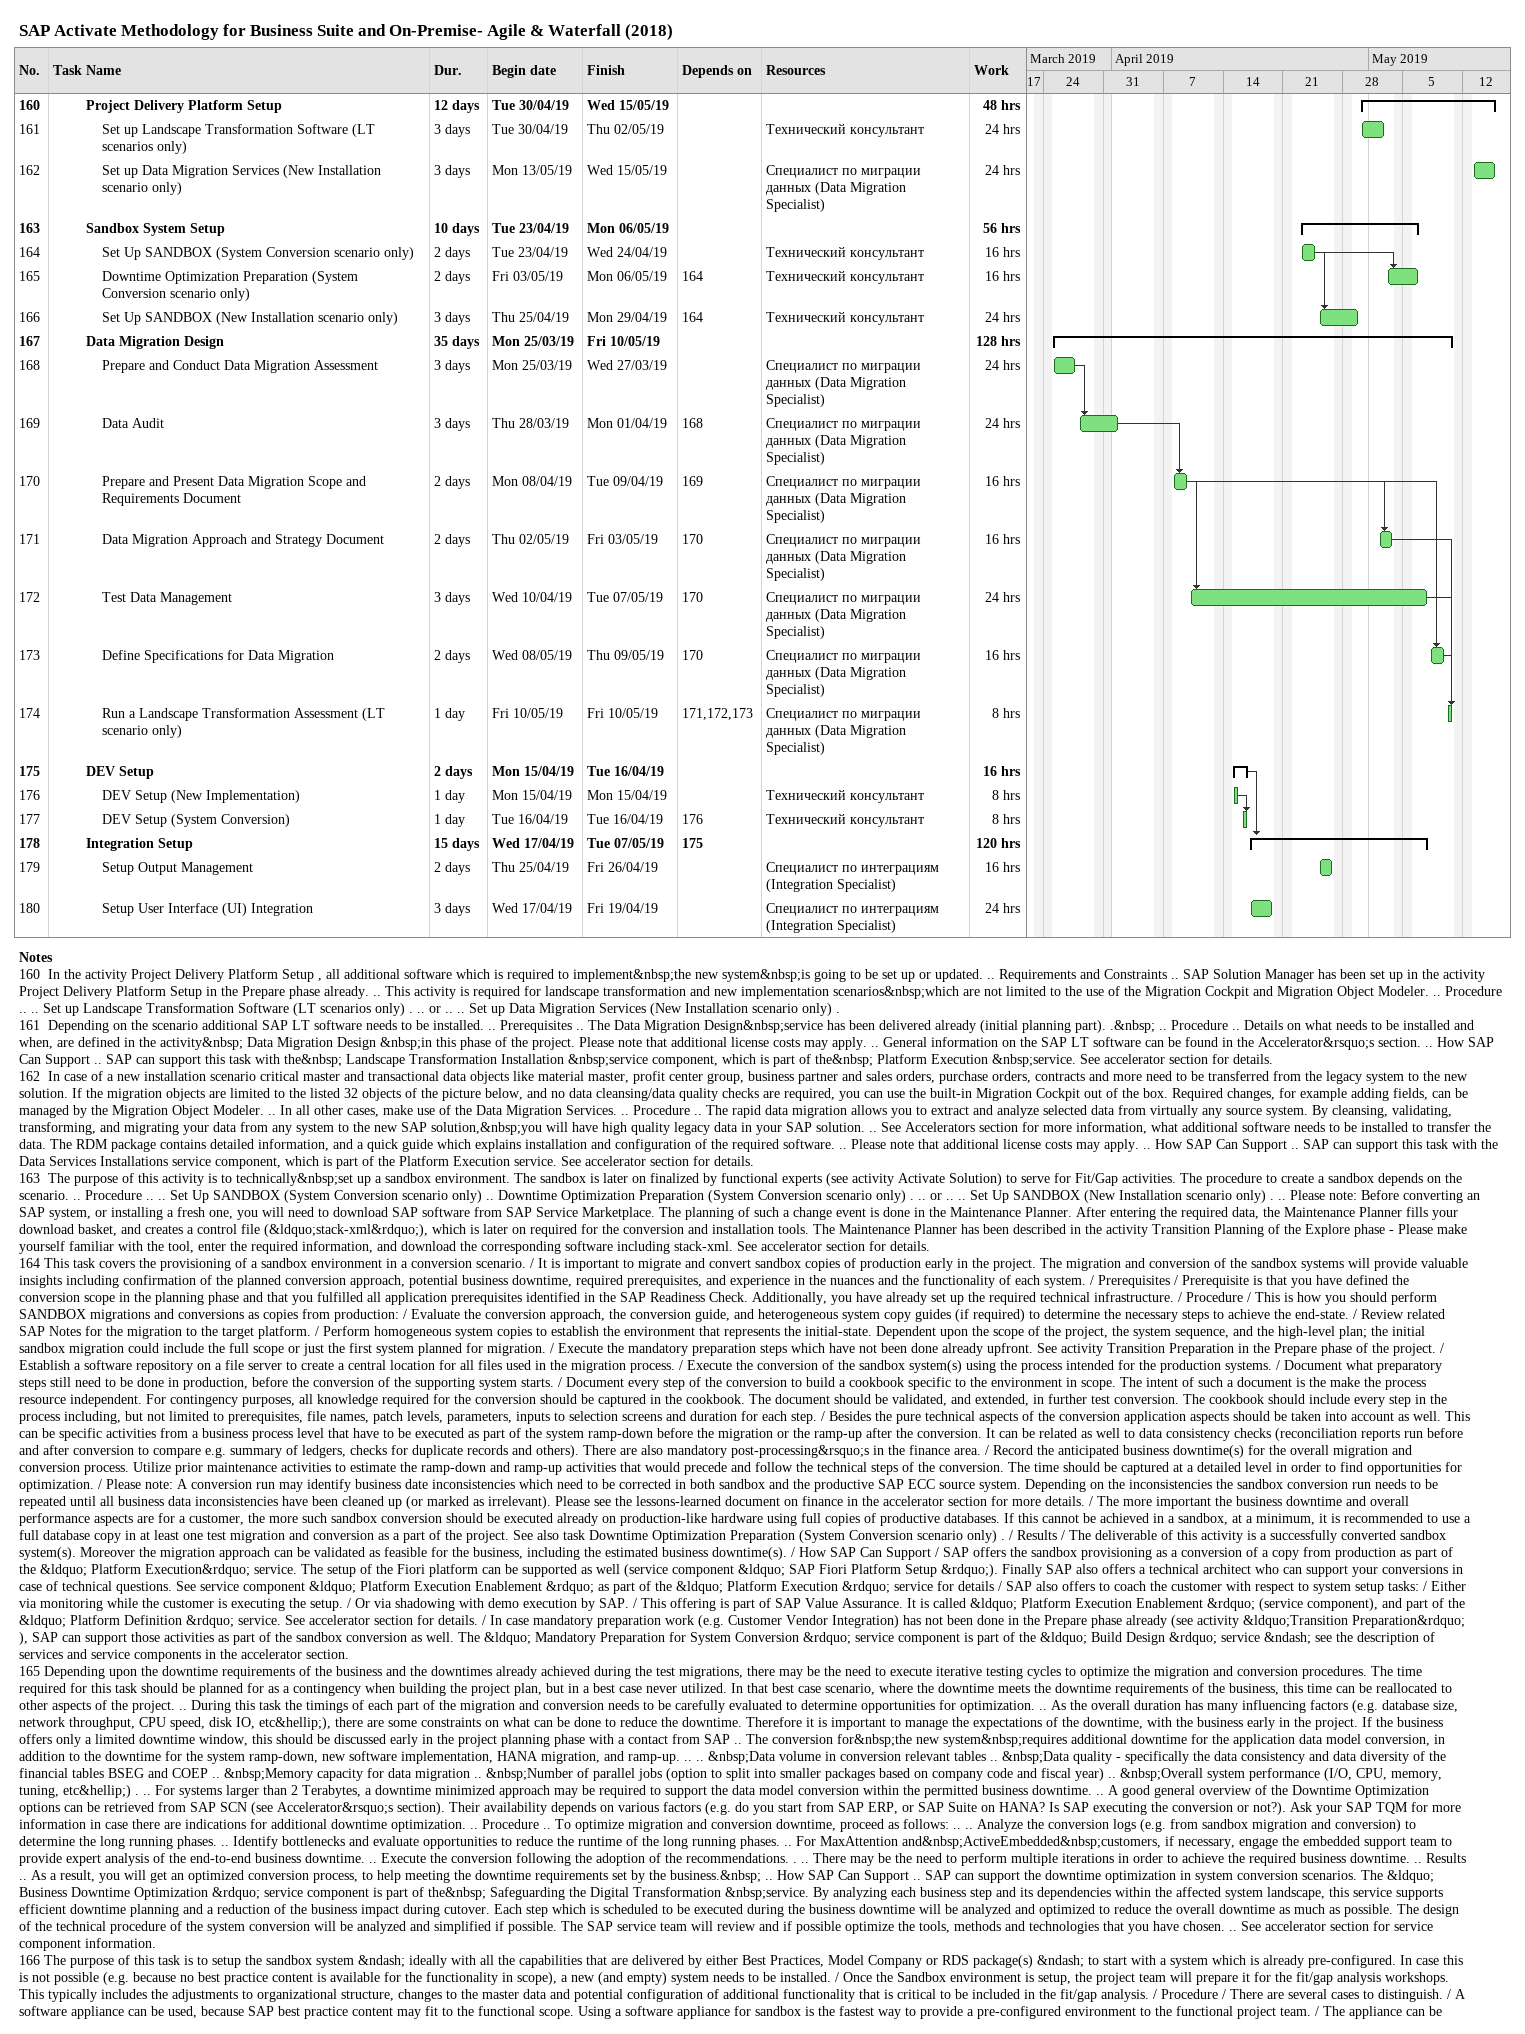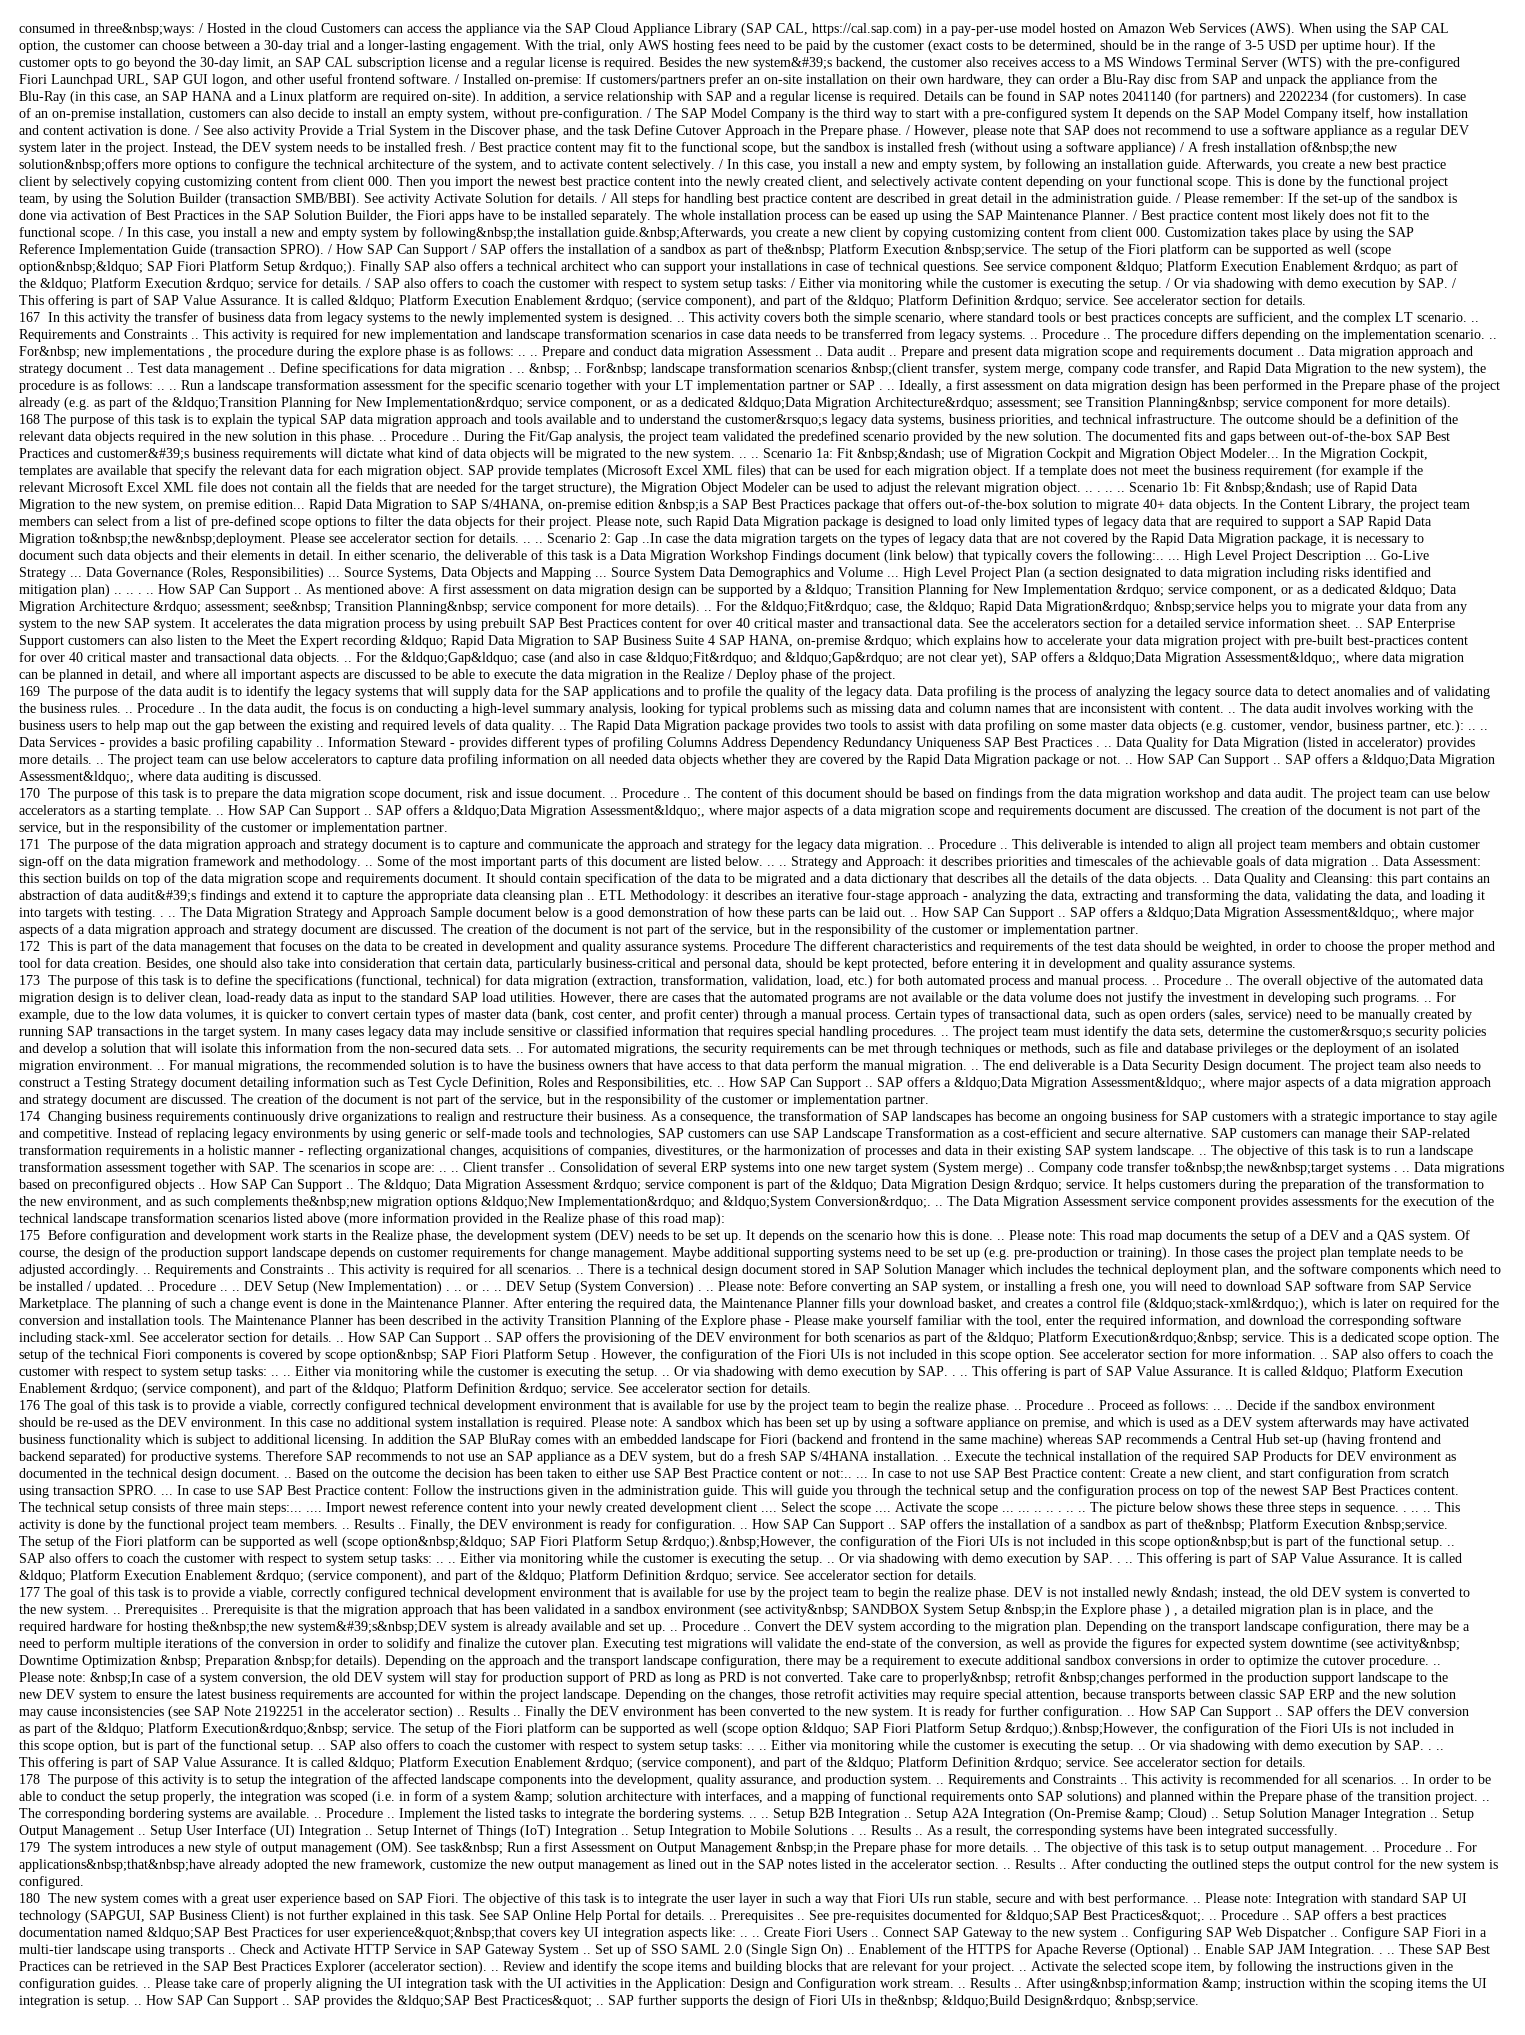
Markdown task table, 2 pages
SAP Activate Methodology for Business Suite and On-Premise- Agile & Waterfall (2018)

| ID | Level | Task | Duration | Start | Finish | Predecessors | Resources | Work (h) |
|---|---|---|---|---|---|---|---|---|
| 160 | 3 | **Project Delivery Platform Setup** | 12d | 2019-04-30 | 2019-05-15 |  |  | 48 |
| 161 | 4 | Set up Landscape Transformation Software (LT scenarios only) | 3d | 2019-04-30 | 2019-05-02 |  | Технический консультант | 24 |
| 162 | 4 | Set up Data Migration Services (New Installation scenario only) | 3d | 2019-05-13 | 2019-05-15 |  | Специалист по миграции данных (Data Migration Specialist) | 24 |
| 163 | 3 | **Sandbox System Setup** | 10d | 2019-04-23 | 2019-05-06 |  |  | 56 |
| 164 | 4 | Set Up SANDBOX (System Conversion scenario only) | 2d | 2019-04-23 | 2019-04-24 |  | Технический консультант | 16 |
| 165 | 4 | Downtime Optimization Preparation (System Conversion scenario only) | 2d | 2019-05-03 | 2019-05-06 | 164 | Технический консультант | 16 |
| 166 | 4 | Set Up SANDBOX (New Installation scenario only) | 3d | 2019-04-25 | 2019-04-29 | 164 | Технический консультант | 24 |
| 167 | 3 | **Data Migration Design** | 35d | 2019-03-25 | 2019-05-10 |  |  | 128 |
| 168 | 4 | Prepare and Conduct Data Migration Assessment | 3d | 2019-03-25 | 2019-03-27 |  | Специалист по миграции данных (Data Migration Specialist) | 24 |
| 169 | 4 | Data Audit | 3d | 2019-03-28 | 2019-04-01 | 168 | Специалист по миграции данных (Data Migration Specialist) | 24 |
| 170 | 4 | Prepare and Present Data Migration Scope and Requirements Document | 2d | 2019-04-08 | 2019-04-09 | 169 | Специалист по миграции данных (Data Migration Specialist) | 16 |
| 171 | 4 | Data Migration Approach and Strategy Document | 2d | 2019-05-02 | 2019-05-03 | 170 | Специалист по миграции данных (Data Migration Specialist) | 16 |
| 172 | 4 | Test Data Management | 3d | 2019-04-10 | 2019-05-07 | 170 | Специалист по миграции данных (Data Migration Specialist) | 24 |
| 173 | 4 | Define Specifications for Data Migration | 2d | 2019-05-08 | 2019-05-09 | 170 | Специалист по миграции данных (Data Migration Specialist) | 16 |
| 174 | 4 | Run a Landscape Transformation Assessment (LT scenario only) | 1d | 2019-05-10 | 2019-05-10 | 171, 172, 173 | Специалист по миграции данных (Data Migration Specialist) | 8 |
| 175 | 3 | **DEV Setup** | 2d | 2019-04-15 | 2019-04-16 |  |  | 16 |
| 176 | 4 | DEV Setup (New Implementation) | 1d | 2019-04-15 | 2019-04-15 |  | Технический консультант | 8 |
| 177 | 4 | DEV Setup (System Conversion) | 1d | 2019-04-16 | 2019-04-16 | 176 | Технический консультант | 8 |
| 178 | 3 | **Integration Setup** | 15d | 2019-04-17 | 2019-05-07 | 175 |  | 120 |
| 179 | 4 | Setup Output Management | 2d | 2019-04-25 | 2019-04-26 |  | Специалист по интеграциям (Integration Specialist) | 16 |
| 180 | 4 | Setup User Interface (UI) Integration | 3d | 2019-04-17 | 2019-04-19 |  | Специалист по интеграциям (Integration Specialist) | 24 |

Notes
- 160: In the activity Project Delivery Platform Setup , all additional software which is required to implement&nbsp;the new system&nbsp;is going to be set up or updated. .. Requirements and Constraints .. SAP Solution Manager has been set up in the activity Project Delivery Platform Setup in the Prepare phase already. .. This activity is required for landscape transformation and new implementation scenarios&nbsp;which are not limited to the use of the Migration Cockpit and Migration Object Modeler. .. Procedure .. .. Set up Landscape Transformation Software (LT scenarios only) . .. or .. .. Set up Data Migration Services (New Installation scenario only) .
- 161: Depending on the scenario additional SAP LT software needs to be installed. .. Prerequisites .. The Data Migration Design&nbsp;service has been delivered already (initial planning part). .&nbsp; .. Procedure .. Details on what needs to be installed and when, are defined in the activity&nbsp; Data Migration Design &nbsp;in this phase of the project. Please note that additional license costs may apply. .. General information on the SAP LT software can be found in the Accelerator&rsquo;s section. .. How SAP Can Support .. SAP can support this task with the&nbsp; Landscape Transformation Installation &nbsp;service component, which is part of the&nbsp; Platform Execution &nbsp;service. See accelerator section for details.
- 162: In case of a new installation scenario critical master and transactional data objects like material master, profit center group, business partner and sales orders, purchase orders, contracts and more need to be transferred from the legacy system to the new solution. If the migration objects are limited to the listed 32 objects of the picture below, and no data cleansing/data quality checks are required, you can use the built-in Migration Cockpit out of the box. Required changes, for example adding fields, can be managed by the Migration Object Modeler. .. In all other cases, make use of the Data Migration Services. .. Procedure .. The rapid data migration allows you to extract and analyze selected data from virtually any source system. By cleansing, validating, transforming, and migrating your data from any system to the new SAP solution,&nbsp;you will have high quality legacy data in your SAP solution. .. See Accelerators section for more information, what additional software needs to be installed to transfer the data. The RDM package contains detailed information, and a quick guide which explains installation and configuration of the required software. .. Please note that additional license costs may apply. .. How SAP Can Support .. SAP can support this task with the Data Services Installations service component, which is part of the Platform Execution service. See accelerator section for details.
- 163: The purpose of this activity is to technically&nbsp;set up a sandbox environment. The sandbox is later on finalized by functional experts (see activity Activate Solution) to serve for Fit/Gap activities. The procedure to create a sandbox depends on the scenario. .. Procedure .. .. Set Up SANDBOX (System Conversion scenario only) .. Downtime Optimization Preparation (System Conversion scenario only) . .. or .. .. Set Up SANDBOX (New Installation scenario only) . .. Please note: Before converting an SAP system, or installing a fresh one, you will need to download SAP software from SAP Service Marketplace. The planning of such a change event is done in the Maintenance Planner. After entering the required data, the Maintenance Planner fills your download basket, and creates a control file (&ldquo;stack-xml&rdquo;), which is later on required for the conversion and installation tools. The Maintenance Planner has been described in the activity Transition Planning of the Explore phase - Please make yourself familiar with the tool, enter the required information, and download the corresponding software including stack-xml. See accelerator section for details.
- 164: This task covers the provisioning of a sandbox environment in a conversion scenario. / It is important to migrate and convert sandbox copies of production early in the project. The migration and conversion of the sandbox systems will provide valuable insights including confirmation of the planned conversion approach, potential business downtime, required prerequisites, and experience in the nuances and the functionality of each system. / Prerequisites / Prerequisite is that you have defined the conversion scope in the planning phase and that you fulfilled all application prerequisites identified in the SAP Readiness Check. Additionally, you have already set up the required technical infrastructure. / Procedure / This is how you should perform SANDBOX migrations and conversions as copies from production: / Evaluate the conversion approach, the conversion guide, and heterogeneous system copy guides (if required) to determine the necessary steps to achieve the end-state. / Review related SAP Notes for the migration to the target platform. / Perform homogeneous system copies to establish the environment that represents the initial-state. Dependent upon the scope of the project, the system sequence, and the high-level plan; the initial sandbox migration could include the full scope or just the first system planned for migration. / Execute the mandatory preparation steps which have not been done already upfront. See activity Transition Preparation in the Prepare phase of the project. / Establish a software repository on a file server to create a central location for all files used in the migration process. / Execute the conversion of the sandbox system(s) using the process intended for the production systems. / Document what preparatory steps still need to be done in production, before the conversion of the supporting system starts. / Document every step of the conversion to build a cookbook specific to the environment in scope. The intent of such a document is the make the process resource independent. For contingency purposes, all knowledge required for the conversion should be captured in the cookbook. The document should be validated, and extended, in further test conversion. The cookbook should include every step in the process including, but not limited to prerequisites, file names, patch levels, parameters, inputs to selection screens and duration for each step. / Besides the pure technical aspects of the conversion application aspects should be taken into account as well. This can be specific activities from a business process level that have to be executed as part of the system ramp-down before the migration or the ramp-up after the conversion. It can be related as well to data consistency checks (reconciliation reports run before and after conversion to compare e.g. summary of ledgers, checks for duplicate records and others). There are also mandatory post-processing&rsquo;s in the finance area. / Record the anticipated business downtime(s) for the overall migration and conversion process. Utilize prior maintenance activities to estimate the ramp-down and ramp-up activities that would precede and follow the technical steps of the conversion. The time should be captured at a detailed level in order to find opportunities for optimization. / Please note: A conversion run may identify business date inconsistencies which need to be corrected in both sandbox and the productive SAP ECC source system. Depending on the inconsistencies the sandbox conversion run needs to be repeated until all business data inconsistencies have been cleaned up (or marked as irrelevant). Please see the lessons-learned document on finance in the accelerator section for more details. / The more important the business downtime and overall performance aspects are for a customer, the more such sandbox conversion should be executed already on production-like hardware using full copies of productive databases. If this cannot be achieved in a sandbox, at a minimum, it is recommended to use a full database copy in at least one test migration and conversion as a part of the project. See also task Downtime Optimization Preparation (System Conversion scenario only) . / Results / The deliverable of this activity is a successfully converted sandbox system(s). Moreover the migration approach can be validated as feasible for the business, including the estimated business downtime(s). / How SAP Can Support / SAP offers the sandbox provisioning as a conversion of a copy from production as part of the &ldquo; Platform Execution&rdquo; service. The setup of the Fiori platform can be supported as well (service component &ldquo; SAP Fiori Platform Setup &rdquo;). Finally SAP also offers a technical architect who can support your conversions in case of technical questions. See service component &ldquo; Platform Execution Enablement &rdquo; as part of the &ldquo; Platform Execution &rdquo; service for details / SAP also offers to coach the customer with respect to system setup tasks: / Either via monitoring while the customer is executing the setup. / Or via shadowing with demo execution by SAP. / This offering is part of SAP Value Assurance. It is called &ldquo; Platform Execution Enablement &rdquo; (service component), and part of the &ldquo; Platform Definition &rdquo; service. See accelerator section for details. / In case mandatory preparation work (e.g. Customer Vendor Integration) has not been done in the Prepare phase already (see activity &ldquo;Transition Preparation&rdquo; ), SAP can support those activities as part of the sandbox conversion as well. The &ldquo; Mandatory Preparation for System Conversion &rdquo; service component is part of the &ldquo; Build Design &rdquo; service &ndash; see the description of services and service components in the accelerator section.
- 165: Depending upon the downtime requirements of the business and the downtimes already achieved during the test migrations, there may be the need to execute iterative testing cycles to optimize the migration and conversion procedures. The time required for this task should be planned for as a contingency when building the project plan, but in a best case never utilized. In that best case scenario, where the downtime meets the downtime requirements of the business, this time can be reallocated to other aspects of the project. .. During this task the timings of each part of the migration and conversion needs to be carefully evaluated to determine opportunities for optimization. .. As the overall duration has many influencing factors (e.g. database size, network throughput, CPU speed, disk IO, etc&hellip;), there are some constraints on what can be done to reduce the downtime. Therefore it is important to manage the expectations of the downtime, with the business early in the project. If the business offers only a limited downtime window, this should be discussed early in the project planning phase with a contact from SAP .. The conversion for&nbsp;the new system&nbsp;requires additional downtime for the application data model conversion, in addition to the downtime for the system ramp-down, new software implementation, HANA migration, and ramp-up. .. .. &nbsp;Data volume in conversion relevant tables .. &nbsp;Data quality - specifically the data consistency and data diversity of the financial tables BSEG and COEP .. &nbsp;Memory capacity for data migration .. &nbsp;Number of parallel jobs (option to split into smaller packages based on company code and fiscal year) .. &nbsp;Overall system performance (I/O, CPU, memory, tuning, etc&hellip;) . .. For systems larger than 2 Terabytes, a downtime minimized approach may be required to support the data model conversion within the permitted business downtime. .. A good general overview of the Downtime Optimization options can be retrieved from SAP SCN (see Accelerator&rsquo;s section). Their availability depends on various factors (e.g. do you start from SAP ERP, or SAP Suite on HANA? Is SAP executing the conversion or not?). Ask your SAP TQM for more information in case there are indications for additional downtime optimization. .. Procedure .. To optimize migration and conversion downtime, proceed as follows: .. .. Analyze the conversion logs (e.g. from sandbox migration and conversion) to determine the long running phases. .. Identify bottlenecks and evaluate opportunities to reduce the runtime of the long running phases. .. For MaxAttention and&nbsp;ActiveEmbedded&nbsp;customers, if necessary, engage the embedded support team to provide expert analysis of the end-to-end business downtime. .. Execute the conversion following the adoption of the recommendations. . .. There may be the need to perform multiple iterations in order to achieve the required business downtime. .. Results .. As a result, you will get an optimized conversion process, to help meeting the downtime requirements set by the business.&nbsp; .. How SAP Can Support .. SAP can support the downtime optimization in system conversion scenarios. The &ldquo; Business Downtime Optimization &rdquo; service component is part of the&nbsp; Safeguarding the Digital Transformation &nbsp;service. By analyzing each business step and its dependencies within the affected system landscape, this service supports efficient downtime planning and a reduction of the business impact during cutover. Each step which is scheduled to be executed during the business downtime will be analyzed and optimized to reduce the overall downtime as much as possible. The design of the technical procedure of the system conversion will be analyzed and simplified if possible. The SAP service team will review and if possible optimize the tools, methods and technologies that you have chosen. .. See accelerator section for service component information.
- 166: The purpose of this task is to setup the sandbox system &ndash; ideally with all the capabilities that are delivered by either Best Practices, Model Company or RDS package(s) &ndash; to start with a system which is already pre-configured. In case this is not possible (e.g. because no best practice content is available for the functionality in scope), a new (and empty) system needs to be installed. / Once the Sandbox environment is setup, the project team will prepare it for the fit/gap analysis workshops. This typically includes the adjustments to organizational structure, changes to the master data and potential configuration of additional functionality that is critical to be included in the fit/gap analysis. / Procedure / There are several cases to distinguish. / A software appliance can be used, because SAP best practice content may fit to the functional scope. Using a software appliance for sandbox is the fastest way to provide a pre-configured environment to the functional project team. / The appliance can be consumed in three&nbsp;ways: / Hosted in the cloud Customers can access the appliance via the SAP Cloud Appliance Library (SAP CAL, https://cal.sap.com) in a pay-per-use model hosted on Amazon Web Services (AWS). When using the SAP CAL option, the customer can choose between a 30-day trial and a longer-lasting engagement. With the trial, only AWS hosting fees need to be paid by the customer (exact costs to be determined, should be in the range of 3-5 USD per uptime hour). If the customer opts to go beyond the 30-day limit, an SAP CAL subscription license and a regular license is required. Besides the new system&#39;s backend, the customer also receives access to a MS Windows Terminal Server (WTS) with the pre-configured Fiori Launchpad URL, SAP GUI logon, and other useful frontend software. / Installed on-premise: If customers/partners prefer an on-site installation on their own hardware, they can order a Blu-Ray disc from SAP and unpack the appliance from the Blu-Ray (in this case, an SAP HANA and a Linux platform are required on-site). In addition, a service relationship with SAP and a regular license is required. Details can be found in SAP notes 2041140 (for partners) and 2202234 (for customers). In case of an on-premise installation, customers can also decide to install an empty system, without pre-configuration. / The SAP Model Company is the third way to start with a pre-configured system It depends on the SAP Model Company itself, how installation and content activation is done. / See also activity Provide a Trial System in the Discover phase, and the task Define Cutover Approach in the Prepare phase. / However, please note that SAP does not recommend to use a software appliance as a regular DEV system later in the project. Instead, the DEV system needs to be installed fresh. / Best practice content may fit to the functional scope, but the sandbox is installed fresh (without using a software appliance) / A fresh installation of&nbsp;the new solution&nbsp;offers more options to configure the technical architecture of the system, and to activate content selectively. / In this case, you install a new and empty system, by following an installation guide. Afterwards, you create a new best practice client by selectively copying customizing content from client 000. Then you import the newest best practice content into the newly created client, and selectively activate content depending on your functional scope. This is done by the functional project team, by using the Solution Builder (transaction SMB/BBI). See activity Activate Solution for details. / All steps for handling best practice content are described in great detail in the administration guide. / Please remember: If the set-up of the sandbox is done via activation of Best Practices in the SAP Solution Builder, the Fiori apps have to be installed separately. The whole installation process can be eased up using the SAP Maintenance Planner. / Best practice content most likely does not fit to the functional scope. / In this case, you install a new and empty system by following&nbsp;the installation guide.&nbsp;Afterwards, you create a new client by copying customizing content from client 000. Customization takes place by using the SAP Reference Implementation Guide (transaction SPRO). / How SAP Can Support / SAP offers the installation of a sandbox as part of the&nbsp; Platform Execution &nbsp;service. The setup of the Fiori platform can be supported as well (scope option&nbsp;&ldquo; SAP Fiori Platform Setup &rdquo;). Finally SAP also offers a technical architect who can support your installations in case of technical questions. See service component &ldquo; Platform Execution Enablement &rdquo; as part of the &ldquo; Platform Execution &rdquo; service for details. / SAP also offers to coach the customer with respect to system setup tasks: / Either via monitoring while the customer is executing the setup. / Or via shadowing with demo execution by SAP. / This offering is part of SAP Value Assurance. It is called &ldquo; Platform Execution Enablement &rdquo; (service component), and part of the &ldquo; Platform Definition &rdquo; service. See accelerator section for details.
- 167: In this activity the transfer of business data from legacy systems to the newly implemented system is designed. .. This activity covers both the simple scenario, where standard tools or best practices concepts are sufficient, and the complex LT scenario. .. Requirements and Constraints .. This activity is required for new implementation and landscape transformation scenarios in case data needs to be transferred from legacy systems. .. Procedure .. The procedure differs depending on the implementation scenario. .. For&nbsp; new implementations , the procedure during the explore phase is as follows: .. .. Prepare and conduct data migration Assessment .. Data audit .. Prepare and present data migration scope and requirements document .. Data migration approach and strategy document .. Test data management .. Define specifications for data migration . .. &nbsp; .. For&nbsp; landscape transformation scenarios &nbsp;(client transfer, system merge, company code transfer, and Rapid Data Migration to the new system), the procedure is as follows: .. .. Run a landscape transformation assessment for the specific scenario together with your LT implementation partner or SAP . .. Ideally, a first assessment on data migration design has been performed in the Prepare phase of the project already (e.g. as part of the &ldquo;Transition Planning for New Implementation&rdquo; service component, or as a dedicated &ldquo;Data Migration Architecture&rdquo; assessment; see Transition Planning&nbsp; service component for more details).
- 168: The purpose of this task is to explain the typical SAP data migration approach and tools available and to understand the customer&rsquo;s legacy data systems, business priorities, and technical infrastructure. The outcome should be a definition of the relevant data objects required in the new solution in this phase. .. Procedure .. During the Fit/Gap analysis, the project team validated the predefined scenario provided by the new solution. The documented fits and gaps between out-of-the-box SAP Best Practices and customer&#39;s business requirements will dictate what kind of data objects will be migrated to the new system. .. .. Scenario 1a: Fit &nbsp;&ndash; use of Migration Cockpit and Migration Object Modeler... In the Migration Cockpit, templates are available that specify the relevant data for each migration object. SAP provide templates (Microsoft Excel XML files) that can be used for each migration object. If a template does not meet the business requirement (for example if the relevant Microsoft Excel XML file does not contain all the fields that are needed for the target structure), the Migration Object Modeler can be used to adjust the relevant migration object. .. . .. .. Scenario 1b: Fit &nbsp;&ndash; use of Rapid Data Migration to the new system, on premise edition... Rapid Data Migration to SAP S/4HANA, on-premise edition &nbsp;is a SAP Best Practices package that offers out-of-the-box solution to migrate 40+ data objects. In the Content Library, the project team members can select from a list of pre-defined scope options to filter the data objects for their project. Please note, such Rapid Data Migration package is designed to load only limited types of legacy data that are required to support a SAP Rapid Data Migration to&nbsp;the new&nbsp;deployment. Please see accelerator section for details. .. .. Scenario 2: Gap ..In case the data migration targets on the types of legacy data that are not covered by the Rapid Data Migration package, it is necessary to document such data objects and their elements in detail. In either scenario, the deliverable of this task is a Data Migration Workshop Findings document (link below) that typically covers the following:.. ... High Level Project Description ... Go-Live Strategy ... Data Governance (Roles, Responsibilities) ... Source Systems, Data Objects and Mapping ... Source System Data Demographics and Volume ... High Level Project Plan (a section designated to data migration including risks identified and mitigation plan) .. .. . .. How SAP Can Support .. As mentioned above: A first assessment on data migration design can be supported by a &ldquo; Transition Planning for New Implementation &rdquo; service component, or as a dedicated &ldquo; Data Migration Architecture &rdquo; assessment; see&nbsp; Transition Planning&nbsp; service component for more details). .. For the &ldquo;Fit&rdquo; case, the &ldquo; Rapid Data Migration&rdquo; &nbsp;service helps you to migrate your data from any system to the new SAP system. It accelerates the data migration process by using prebuilt SAP Best Practices content for over 40 critical master and transactional data. See the accelerators section for a detailed service information sheet. .. SAP Enterprise Support customers can also listen to the Meet the Expert recording &ldquo; Rapid Data Migration to SAP Business Suite 4 SAP HANA, on-premise &rdquo; which explains how to accelerate your data migration project with pre-built best-practices content for over 40 critical master and transactional data objects. .. For the &ldquo;Gap&ldquo; case (and also in case &ldquo;Fit&rdquo; and &ldquo;Gap&rdquo; are not clear yet), SAP offers a &ldquo;Data Migration Assessment&ldquo;, where data migration can be planned in detail, and where all important aspects are discussed to be able to execute the data migration in the Realize / Deploy phase of the project.
- 169: The purpose of the data audit is to identify the legacy systems that will supply data for the SAP applications and to profile the quality of the legacy data. Data profiling is the process of analyzing the legacy source data to detect anomalies and of validating the business rules. .. Procedure .. In the data audit, the focus is on conducting a high-level summary analysis, looking for typical problems such as missing data and column names that are inconsistent with content. .. The data audit involves working with the business users to help map out the gap between the existing and required levels of data quality. .. The Rapid Data Migration package provides two tools to assist with data profiling on some master data objects (e.g. customer, vendor, business partner, etc.): .. .. Data Services - provides a basic profiling capability .. Information Steward - provides different types of profiling Columns Address Dependency Redundancy Uniqueness SAP Best Practices . .. Data Quality for Data Migration (listed in accelerator) provides more details. .. The project team can use below accelerators to capture data profiling information on all needed data objects whether they are covered by the Rapid Data Migration package or not. .. How SAP Can Support .. SAP offers a &ldquo;Data Migration Assessment&ldquo;, where data auditing is discussed.
- 170: The purpose of this task is to prepare the data migration scope document, risk and issue document. .. Procedure .. The content of this document should be based on findings from the data migration workshop and data audit. The project team can use below accelerators as a starting template. .. How SAP Can Support .. SAP offers a &ldquo;Data Migration Assessment&ldquo;, where major aspects of a data migration scope and requirements document are discussed. The creation of the document is not part of the service, but in the responsibility of the customer or implementation partner.
- 171: The purpose of the data migration approach and strategy document is to capture and communicate the approach and strategy for the legacy data migration. .. Procedure .. This deliverable is intended to align all project team members and obtain customer sign-off on the data migration framework and methodology. .. Some of the most important parts of this document are listed below. .. .. Strategy and Approach: it describes priorities and timescales of the achievable goals of data migration .. Data Assessment: this section builds on top of the data migration scope and requirements document. It should contain specification of the data to be migrated and a data dictionary that describes all the details of the data objects. .. Data Quality and Cleansing: this part contains an abstraction of data audit&#39;s findings and extend it to capture the appropriate data cleansing plan .. ETL Methodology: it describes an iterative four-stage approach - analyzing the data, extracting and transforming the data, validating the data, and loading it into targets with testing. . .. The Data Migration Strategy and Approach Sample document below is a good demonstration of how these parts can be laid out. .. How SAP Can Support .. SAP offers a &ldquo;Data Migration Assessment&ldquo;, where major aspects of a data migration approach and strategy document are discussed. The creation of the document is not part of the service, but in the responsibility of the customer or implementation partner.
- 172: This is part of the data management that focuses on the data to be created in development and quality assurance systems. Procedure The different characteristics and requirements of the test data should be weighted, in order to choose the proper method and tool for data creation. Besides, one should also take into consideration that certain data, particularly business-critical and personal data, should be kept protected, before entering it in development and quality assurance systems.
- 173: The purpose of this task is to define the specifications (functional, technical) for data migration (extraction, transformation, validation, load, etc.) for both automated process and manual process. .. Procedure .. The overall objective of the automated data migration design is to deliver clean, load-ready data as input to the standard SAP load utilities. However, there are cases that the automated programs are not available or the data volume does not justify the investment in developing such programs. .. For example, due to the low data volumes, it is quicker to convert certain types of master data (bank, cost center, and profit center) through a manual process. Certain types of transactional data, such as open orders (sales, service) need to be manually created by running SAP transactions in the target system. In many cases legacy data may include sensitive or classified information that requires special handling procedures. .. The project team must identify the data sets, determine the customer&rsquo;s security policies and develop a solution that will isolate this information from the non-secured data sets. .. For automated migrations, the security requirements can be met through techniques or methods, such as file and database privileges or the deployment of an isolated migration environment. .. For manual migrations, the recommended solution is to have the business owners that have access to that data perform the manual migration. .. The end deliverable is a Data Security Design document. The project team also needs to construct a Testing Strategy document detailing information such as Test Cycle Definition, Roles and Responsibilities, etc. .. How SAP Can Support .. SAP offers a &ldquo;Data Migration Assessment&ldquo;, where major aspects of a data migration approach and strategy document are discussed. The creation of the document is not part of the service, but in the responsibility of the customer or implementation partner.
- 174: Changing business requirements continuously drive organizations to realign and restructure their business. As a consequence, the transformation of SAP landscapes has become an ongoing business for SAP customers with a strategic importance to stay agile and competitive. Instead of replacing legacy environments by using generic or self-made tools and technologies, SAP customers can use SAP Landscape Transformation as a cost-efficient and secure alternative. SAP customers can manage their SAP-related transformation requirements in a holistic manner - reflecting organizational changes, acquisitions of companies, divestitures, or the harmonization of processes and data in their existing SAP system landscape. .. The objective of this task is to run a landscape transformation assessment together with SAP. The scenarios in scope are: .. .. Client transfer .. Consolidation of several ERP systems into one new target system (System merge) .. Company code transfer to&nbsp;the new&nbsp;target systems . .. Data migrations based on preconfigured objects .. How SAP Can Support .. The &ldquo; Data Migration Assessment &rdquo; service component is part of the &ldquo; Data Migration Design &rdquo; service. It helps customers during the preparation of the transformation to the new environment, and as such complements the&nbsp;new migration options &ldquo;New Implementation&rdquo; and &ldquo;System Conversion&rdquo;. .. The Data Migration Assessment service component provides assessments for the execution of the technical landscape transformation scenarios listed above (more information provided in the Realize phase of this road map):
- 175: Before configuration and development work starts in the Realize phase, the development system (DEV) needs to be set up. It depends on the scenario how this is done. .. Please note: This road map documents the setup of a DEV and a QAS system. Of course, the design of the production support landscape depends on customer requirements for change management. Maybe additional supporting systems need to be set up (e.g. pre-production or training). In those cases the project plan template needs to be adjusted accordingly. .. Requirements and Constraints .. This activity is required for all scenarios. .. There is a technical design document stored in SAP Solution Manager which includes the technical deployment plan, and the software components which need to be installed / updated. .. Procedure .. .. DEV Setup (New Implementation) . .. or .. .. DEV Setup (System Conversion) . .. Please note: Before converting an SAP system, or installing a fresh one, you will need to download SAP software from SAP Service Marketplace. The planning of such a change event is done in the Maintenance Planner. After entering the required data, the Maintenance Planner fills your download basket, and creates a control file (&ldquo;stack-xml&rdquo;), which is later on required for the conversion and installation tools. The Maintenance Planner has been described in the activity Transition Planning of the Explore phase - Please make yourself familiar with the tool, enter the required information, and download the corresponding software including stack-xml. See accelerator section for details. .. How SAP Can Support .. SAP offers the provisioning of the DEV environment for both scenarios as part of the &ldquo; Platform Execution&rdquo;&nbsp; service. This is a dedicated scope option. The setup of the technical Fiori components is covered by scope option&nbsp; SAP Fiori Platform Setup . However, the configuration of the Fiori UIs is not included in this scope option. See accelerator section for more information. .. SAP also offers to coach the customer with respect to system setup tasks: .. .. Either via monitoring while the customer is executing the setup. .. Or via shadowing with demo execution by SAP. . .. This offering is part of SAP Value Assurance. It is called &ldquo; Platform Execution Enablement &rdquo; (service component), and part of the &ldquo; Platform Definition &rdquo; service. See accelerator section for details.
- 176: The goal of this task is to provide a viable, correctly configured technical development environment that is available for use by the project team to begin the realize phase. .. Procedure .. Proceed as follows: .. .. Decide if the sandbox environment should be re-used as the DEV environment. In this case no additional system installation is required. Please note: A sandbox which has been set up by using a software appliance on premise, and which is used as a DEV system afterwards may have activated business functionality which is subject to additional licensing. In addition the SAP BluRay comes with an embedded landscape for Fiori (backend and frontend in the same machine) whereas SAP recommends a Central Hub set-up (having frontend and backend separated) for productive systems. Therefore SAP recommends to not use an SAP appliance as a DEV system, but do a fresh SAP S/4HANA installation. .. Execute the technical installation of the required SAP Products for DEV environment as documented in the technical design document. .. Based on the outcome the decision has been taken to either use SAP Best Practice content or not:.. ... In case to not use SAP Best Practice content: Create a new client, and start configuration from scratch using transaction SPRO. ... In case to use SAP Best Practice content: Follow the instructions given in the administration guide. This will guide you through the technical setup and the configuration process on top of the newest SAP Best Practices content. The technical setup consists of three main steps:... .... Import newest reference content into your newly created development client .... Select the scope .... Activate the scope ... ... .. .. . .. .. The picture below shows these three steps in sequence. . .. .. This activity is done by the functional project team members. .. Results .. Finally, the DEV environment is ready for configuration. .. How SAP Can Support .. SAP offers the installation of a sandbox as part of the&nbsp; Platform Execution &nbsp;service. The setup of the Fiori platform can be supported as well (scope option&nbsp;&ldquo; SAP Fiori Platform Setup &rdquo;).&nbsp;However, the configuration of the Fiori UIs is not included in this scope option&nbsp;but is part of the functional setup. .. SAP also offers to coach the customer with respect to system setup tasks: .. .. Either via monitoring while the customer is executing the setup. .. Or via shadowing with demo execution by SAP. . .. This offering is part of SAP Value Assurance. It is called &ldquo; Platform Execution Enablement &rdquo; (service component), and part of the &ldquo; Platform Definition &rdquo; service. See accelerator section for details.
- 177: The goal of this task is to provide a viable, correctly configured technical development environment that is available for use by the project team to begin the realize phase. DEV is not installed newly &ndash; instead, the old DEV system is converted to the new system. .. Prerequisites .. Prerequisite is that the migration approach that has been validated in a sandbox environment (see activity&nbsp; SANDBOX System Setup &nbsp;in the Explore phase ) , a detailed migration plan is in place, and the required hardware for hosting the&nbsp;the new system&#39;s&nbsp;DEV system is already available and set up. .. Procedure .. Convert the DEV system according to the migration plan. Depending on the transport landscape configuration, there may be a need to perform multiple iterations of the conversion in order to solidify and finalize the cutover plan. Executing test migrations will validate the end-state of the conversion, as well as provide the figures for expected system downtime (see activity&nbsp; Downtime Optimization &nbsp; Preparation &nbsp;for details). Depending on the approach and the transport landscape configuration, there may be a requirement to execute additional sandbox conversions in order to optimize the cutover procedure. .. Please note: &nbsp;In case of a system conversion, the old DEV system will stay for production support of PRD as long as PRD is not converted. Take care to properly&nbsp; retrofit &nbsp;changes performed in the production support landscape to the new DEV system to ensure the latest business requirements are accounted for within the project landscape. Depending on the changes, those retrofit activities may require special attention, because transports between classic SAP ERP and the new solution may cause inconsistencies (see SAP Note 2192251 in the accelerator section) .. Results .. Finally the DEV environment has been converted to the new system. It is ready for further configuration. .. How SAP Can Support .. SAP offers the DEV conversion as part of the &ldquo; Platform Execution&rdquo;&nbsp; service. The setup of the Fiori platform can be supported as well (scope option &ldquo; SAP Fiori Platform Setup &rdquo;).&nbsp;However, the configuration of the Fiori UIs is not included in this scope option, but is part of the functional setup. .. SAP also offers to coach the customer with respect to system setup tasks: .. .. Either via monitoring while the customer is executing the setup. .. Or via shadowing with demo execution by SAP. . .. This offering is part of SAP Value Assurance. It is called &ldquo; Platform Execution Enablement &rdquo; (service component), and part of the &ldquo; Platform Definition &rdquo; service. See accelerator section for details.
- 178: The purpose of this activity is to setup the integration of the affected landscape components into the development, quality assurance, and production system. .. Requirements and Constraints .. This activity is recommended for all scenarios. .. In order to be able to conduct the setup properly, the integration was scoped (i.e. in form of a system &amp; solution architecture with interfaces, and a mapping of functional requirements onto SAP solutions) and planned within the Prepare phase of the transition project. .. The corresponding bordering systems are available. .. Procedure .. Implement the listed tasks to integrate the bordering systems. .. .. Setup B2B Integration .. Setup A2A Integration (On-Premise &amp; Cloud) .. Setup Solution Manager Integration .. Setup Output Management .. Setup User Interface (UI) Integration .. Setup Internet of Things (IoT) Integration .. Setup Integration to Mobile Solutions . .. Results .. As a result, the corresponding systems have been integrated successfully.
- 179: The system introduces a new style of output management (OM). See task&nbsp; Run a first Assessment on Output Management &nbsp;in the Prepare phase for more details. .. The objective of this task is to setup output management. .. Procedure .. For applications&nbsp;that&nbsp;have already adopted the new framework, customize the new output management as lined out in the SAP notes listed in the accelerator section. .. Results .. After conducting the outlined steps the output control for the new system is configured.
- 180: The new system comes with a great user experience based on SAP Fiori. The objective of this task is to integrate the user layer in such a way that Fiori UIs run stable, secure and with best performance. .. Please note: Integration with standard SAP UI technology (SAPGUI, SAP Business Client) is not further explained in this task. See SAP Online Help Portal for details. .. Prerequisites .. See pre-requisites documented for &ldquo;SAP Best Practices&quot;. .. Procedure .. SAP offers a best practices documentation named &ldquo;SAP Best Practices for user experience&quot;&nbsp;that covers key UI integration aspects like: .. .. Create Fiori Users .. Connect SAP Gateway to the new system .. Configuring SAP Web Dispatcher .. Configure SAP Fiori in a multi-tier landscape using transports .. Check and Activate HTTP Service in SAP Gateway System .. Set up of SSO SAML 2.0 (Single Sign On) .. Enablement of the HTTPS for Apache Reverse (Optional) .. Enable SAP JAM Integration. . .. These SAP Best Practices can be retrieved in the SAP Best Practices Explorer (accelerator section). .. Review and identify the scope items and building blocks that are relevant for your project. .. Activate the selected scope item, by following the instructions given in the configuration guides. .. Please take care of properly aligning the UI integration task with the UI activities in the Application: Design and Configuration work stream. .. Results .. After using&nbsp;information &amp; instruction within the scoping items the UI integration is setup. .. How SAP Can Support .. SAP provides the &ldquo;SAP Best Practices&quot; .. SAP further supports the design of Fiori UIs in the&nbsp; &ldquo;Build Design&rdquo; &nbsp;service.
